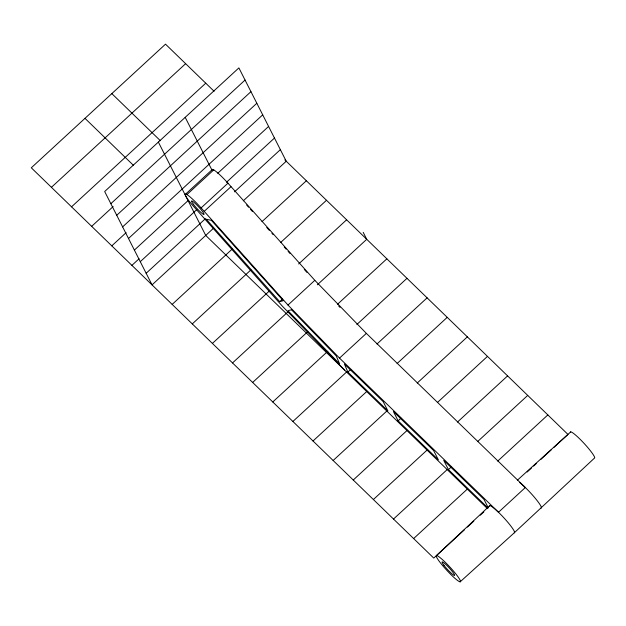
<?xml version="1.0" encoding="UTF-8"?>
<svg xmlns="http://www.w3.org/2000/svg" width="626" height="626" viewBox="0 0 626 626"><rect width="100%" height="100%" fill="white"/><g stroke="black" fill="none" stroke-linecap="round" stroke-linejoin="round"><path stroke-width="0.94" d="M436.518 555.505L489.798 505.597M460.149 581.836A17.778 2.246 47.3 0 0 444.922 561.945A17.778 2.246 47.3 0 0 439.937 562.234A17.778 2.246 47.3 0 0 460.149 581.836L514.236 532.836L594.356 458.201A17.778 2.246 47.3 0 0 583.855 443.153A17.778 2.246 47.3 0 0 570.388 432.363M51.426 187.307L185.632 63.68M71.544 206.823L205.751 83.188M110.849 203.693L245.056 80.058M91.67 226.338L113.142 206.557M116.733 215.289L250.94 91.662M122.618 226.886L256.824 103.259M111.788 245.854L126.108 232.661M128.502 238.49L262.709 114.855M185.202 194.483L212.496 169.349M186.924 194.592L213.763 169.865M134.387 250.087L188.066 200.633M217.77 173.269L268.593 126.452M131.914 265.361L139.074 258.773M140.271 261.684L196.775 209.624M226.518 182.229L274.478 138.049M201.11 207.91L227.95 183.183L314.823 280.331L366.359 333.376L525.331 487.537L498.492 512.264L339.519 358.103L287.983 305.058L201.11 207.91A18.397 2.324 47.3 0 0 186.188 194.216A18.397 2.324 47.3 0 0 191.431 203.959L282.678 306.521L344.683 370.185M204.139 211.424L230.978 186.697M146.155 273.28L205.484 218.623M234.554 191.846L280.362 149.645M213.489 228.263L152.04 284.877L104.675 191.525L238.889 67.898L286.246 161.242L243.295 200.805M172.158 304.392L232.199 249.085M261.989 221.643L306.364 180.757M192.284 323.908L250.909 269.9M280.683 242.473L326.49 200.273M212.402 343.416L269.618 290.714M298.657 263.961L346.616 219.789M279.744 301.662L283.273 300.683L211.392 220.344L206.204 219.21L279.744 301.662L282.6 299.025M287.983 305.058L314.823 280.331M232.528 362.931L288.328 311.529M317.351 284.799L366.734 239.296L363.205 232.34M252.654 382.447L307.749 331.694M337.469 304.306L386.86 258.812M272.772 401.962L327.868 351.202M356.875 324.479L406.978 278.327M339.519 358.103L366.359 333.376M292.898 421.47L346.577 372.016M377.001 343.995L427.104 297.843M347.86 372.087L344.417 364.035L383.198 401.634L387.901 410.914L347.86 372.087L350.724 369.45M313.016 440.986L366.703 391.532M397.119 363.51L447.23 317.351M333.142 460.501L386.821 411.047M417.245 383.026L467.348 336.866M398.12 420.828L393.418 411.548L433.662 450.579L438.372 459.852L398.12 420.828L400.984 418.191M353.26 480.017L406.947 430.563M437.371 402.534L487.474 356.382M373.386 499.525L427.073 450.078M457.489 422.049L507.592 375.897M393.511 519.04L447.191 469.586M477.615 441.565L527.718 395.405M487.983 507.968L448.427 469.61L451.291 466.973M413.63 538.556L467.317 489.102M497.733 461.08L547.844 414.921M464.531 529.713L433.755 558.071L31.3 167.799L165.507 44.164L214.084 91.263M467.395 527.076L473.835 521.145M480.283 515.206L483.859 511.912M527.162 472.02L531.458 468.06M533.602 466.088L536.466 463.451M540.762 459.492L551.498 449.601M553.65 447.621L567.962 434.436L284.853 159.896M517.358 480.22L570.732 431.877M111.827 93.618L160.397 140.717M84.987 118.345L133.557 165.444M487.435 508.617L205.719 235.423L158.362 142.071M338.658 305.997L340.012 307.397M246.652 205.031L248.592 207.198M250.541 209.374L252.481 211.541M266.731 227.465L269.321 230.36M271.911 233.255L273.202 234.703M284.212 247.012L286.152 249.179M288.101 251.347L290.041 253.522M304.291 269.446L306.881 272.341M488.249 507.796L483.968 499.36L443.724 460.329L448.427 469.61M185.202 117.344L211.971 170.108M212.042 169.756A18.397 2.324 47.3 0 1 227.95 183.183M519.768 482.615A18.397 2.324 47.3 0 1 534.901 497.85A18.397 2.324 47.3 0 1 541.083 508.109M489.446 506.105A18.397 2.324 47.3 0 1 503.374 517.272A18.397 2.324 47.3 0 1 514.236 532.836M291.489 309.753L287.96 310.731L339.652 363.941L336.209 355.889L291.489 309.753M193.309 204.193A9.194 1.158 47.3 0 0 203.849 214.499A9.194 1.158 47.3 0 0 196.188 204.381A9.194 1.158 47.3 0 0 193.309 204.193M443.99 565.341A9.194 1.158 47.3 0 0 454.445 575.482A9.194 1.158 47.3 0 0 446.573 565.192A9.194 1.158 47.3 0 0 443.99 565.341"/></g></svg>
